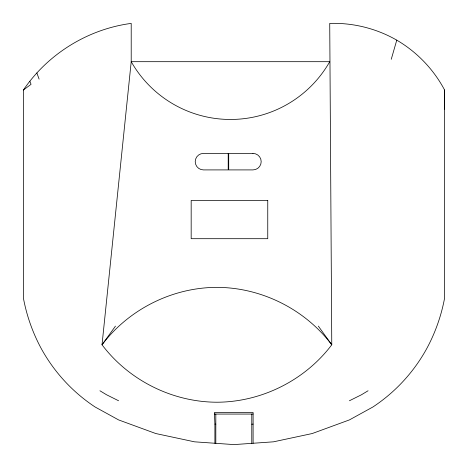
<?xml version="1.0" encoding="UTF-8"?>
<svg xmlns="http://www.w3.org/2000/svg" width="468" height="468" viewBox="0 0 468 468"><rect width="100%" height="100%" fill="white"/><g stroke="black" fill="none" stroke-linecap="round" stroke-linejoin="round"><path stroke-width="0.7" d="M391.248 59.301L396.77 40.154C376.518 28.507 353.077 22.651 329.729 23.4L331.771 344.787C304.925 380.355 261.46 402.082 216.9 402.223C172.335 402.082 128.875 380.355 102.024 344.787L131.21 61.688L131.21 23.4C87.984 29.104 47.835 53.919 23.4 90.031L23.4 298.063C26.664 315.648 32.672 332.672 41.166 348.414A165.508 165.508 0 0 0 95.127 407.008L118.597 419.913L155.78 433.538L194.501 441.821L234 444.6L273.499 441.821L312.22 433.538L349.403 419.913L372.873 407.008A165.508 165.508 0 0 0 426.834 348.414C435.328 332.672 441.336 315.648 444.6 298.063L444.6 90.031C433.655 69.393 416.935 51.954 396.77 40.154M115.461 326.114L102.024 344.787C128.875 309.219 172.335 287.487 216.9 287.352C261.46 287.487 304.925 309.219 331.771 344.787L318.339 326.114M23.4 90.031L31.063 84.304L29.829 81.262M368.064 390.768L361.401 394.793L349.403 400.766M251.778 424.201L253.1 424.113M214.49 414.069L253.1 414.069M253.1 443.255L253.1 412.507L214.432 412.507L214.9 424.113L215.818 424.178M118.597 400.766L106.599 394.793L99.936 390.768M36.861 72.961L39.107 79.133M444.495 90.002L444.495 109.143M251.778 414.069L251.778 443.348M215.818 414.069L215.818 443.319M214.9 424.113L214.9 443.255M329.729 61.688L131.21 61.688A114.151 114.151 0 0 0 329.729 61.688M228.208 153.416L203.469 153.416A8.248 8.248 0 0 0 195.22 161.659A8.248 8.248 0 0 0 203.469 169.907L228.208 169.907L228.208 153.416M252.942 153.416L228.712 153.416L228.712 169.907L252.942 169.907A8.248 8.248 0 0 0 261.191 161.659A8.248 8.248 0 0 0 252.942 153.416M267.754 200.427L191.172 200.427L191.172 238.698L267.754 238.698L267.754 200.427"/></g></svg>
